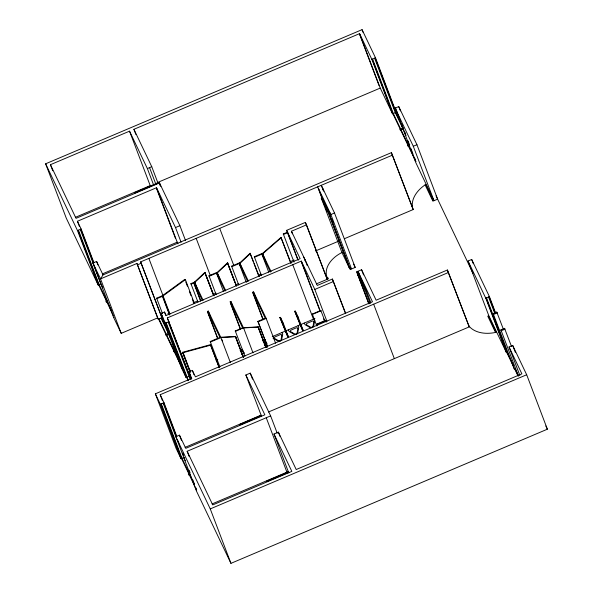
<?xml version="1.0" encoding="UTF-8"?>
<svg xmlns="http://www.w3.org/2000/svg" width="593" height="593" viewBox="0 0 593 593"><rect width="100%" height="100%" fill="white"/><g stroke="black" fill="none" stroke-linecap="round" stroke-linejoin="round"><path stroke-width="0.89" d="M235.517 336.609L221.019 337.209L220.922 337.617L235.517 336.609L243.323 357.149M258.155 327.017L243.656 327.618L235.495 331.42L235.265 330.938L242.589 327.833L230.18 301.793L230.907 301.489L243.553 328.011L258.155 327.017L265.96 347.557M344.533 238.66L413.254 209.522L391.402 152.638L103.019 274.907L100.536 278.888L121.217 333.34L157.634 317.9L158.272 319.242L161.926 317.692L141.156 263.055M197.973 302.111L190.902 283.654L194.474 282.142L204.815 272.454L213.999 295.759M198.121 290.896L194.867 282.342L205.222 272.647M236.637 286.167L227.453 262.855L217.112 272.543L220.107 279.592M217.505 272.743L227.853 263.047M259.274 276.568L250.09 253.263L239.75 262.944L243.716 272.565M240.143 263.151L250.491 253.456M291.081 263.329L280.963 237.415L262.469 253.493L265.783 261.402M262.862 253.693L281.327 237.645M169.346 314.661L162.252 295.796L184.794 279.377L185.394 279.637L194.497 303.601M162.252 295.796L162.704 296.159L185.394 279.637M294.032 262.106L283.291 233.961L287.501 232.174L298.242 260.32M216.126 294.61L208.973 275.775L217.023 272.357M238.764 285.011L231.611 266.175L239.661 262.766L248.445 281.193M261.483 275.597L254.33 256.762L262.38 253.344L271.105 271.646M225.051 291.044L216.527 273.158L209.203 276.256L208.973 275.775M247.689 281.445L239.157 263.559L231.841 266.665L231.611 266.183M202.117 300.006L193.978 282.935L191.146 284.136L190.902 283.654M270.408 272.024L261.884 254.145L254.56 257.251L254.33 256.762M345.697 313.452L332.391 279.036L317.299 285.441L291.445 231.233L306.537 224.843L327.217 279.288L305.373 222.405L286.634 230.343L297.79 259.727M190.983 379.476L167.322 317.907L301.303 261.105L314.816 289.428L333.555 281.475M80.27 229.417L100.951 283.862L98.179 285.04L66.312 218.246L45.631 163.801L362.056 29.65L375.495 57.817L396.176 112.27L392.522 113.812L380.246 88.083L359.566 33.638L133.914 129.304L135.886 134.492M52.74 170.74L50.442 164.691L129.533 131.164L147.368 168.553L153.609 184.972M359.566 33.638L371.841 59.367L375.495 57.817M147.368 168.553L151.749 166.692L157.99 183.111M75.378 217.334L150.214 185.609L129.533 131.164M157.152 182.666L380.246 88.083M158.842 182.414L134.507 192.732L134.685 193.11L159.02 182.8L158.842 182.414L160.006 185.387M185.483 240.395L179.901 225.696L159.502 182.948L76.037 218.335L50.442 164.691M79.403 226.444L77.431 221.263L156.522 187.729L175.521 227.556L181.102 242.248M45.631 163.801L77.498 230.595L81.145 229.046L93.946 262.751M395.108 108.134L398.755 106.584L416.946 144.714L437.627 199.159L433.98 200.708L415.789 162.578L395.108 108.134L413.291 146.263L433.98 200.708M403.188 127.836L399.882 129.237L400.275 130.067L403.611 128.659M175.521 227.556L179.901 225.696M121.217 333.34L113.626 317.433L92.945 262.988L96.6 261.439L103.019 274.907M102.367 273.907L177.203 242.181L177.996 243.834M409.726 144.61L407.636 145.493L408.036 146.323L408.777 146.011L414.981 159.013M158.272 319.242L136.953 263.448L100.536 278.888L92.945 262.988M161.926 317.692L140.6 261.906L392.566 155.077M413.291 146.263L416.946 144.714M137.591 264.797L141.245 263.248L140.6 261.906M350.174 267.599L349.321 267.962L341.953 252.522L321.273 198.069L322.125 197.714L329.841 213.888L329.234 214.147L349.914 268.592L350.344 269.481L355.192 267.428L334.511 212.983L321.302 185.29L323.274 190.479M106.777 300.614L105.799 301.022L106.369 302.215L107.348 301.8M321.273 198.069L328.641 213.517L330.101 212.894M287.738 232.664L283.528 234.45L283.291 233.961M329.234 214.147L329.656 215.037L334.511 212.983M156.641 298.175L162.193 295.825L162.423 296.315L156.871 298.664L156.641 298.175L162.489 313.586M425.114 184.875L425.767 184.601L433.52 200.857L432.868 201.131L425.114 184.875A29.909 20.318 -20.8 0 0 412.669 208.306L413.254 209.522M113.626 317.433L114.138 317.218M167.322 317.907L189.782 376.081L186.128 377.63L181.54 368.008L160.859 313.556L164.506 312.014L166.159 315.469L300.14 258.667L286.634 230.343M167.901 313.541L169.561 312.845M193.214 302.815L197.432 301.022M213.487 294.217L216.022 293.142M235.347 284.951L238.712 283.521M258.281 275.226L260.838 274.144M290.652 261.506L294.054 260.06M315.35 251.032L338.351 241.277M160.859 313.556L165.447 323.185L169.101 321.636M342.806 252.158L341.953 252.522A26.47 17.983 -20.8 0 0 327.403 278.139L327.047 277.405L326.439 277.665M217.965 338.818L207.543 311.392L208.276 311.08L220.907 337.587L230.351 362.442M252.818 292.201L253.545 291.889L266.19 318.419L258.133 321.829L257.903 321.347L265.227 318.241L252.818 292.201L263.218 319.59M168.938 333.266L165.632 334.667L166.025 335.497L169.361 334.081M327.403 278.139L328.011 277.88L328.433 278.769L316.321 283.906M368.987 303.809L356.741 271.802L361.597 269.748L376.132 300.214L447.396 270L469.241 326.884L268.473 412.002M175.476 350.033L173.386 350.923L173.779 351.753L174.52 351.434L180.724 364.443M368.764 303.779L357.275 273.536L358.735 272.913L363.983 286.738M219.899 366.837L210.233 341.524L219.944 337.41L207.543 311.392M220.907 337.587L210.463 342.013L210.233 341.524M279.94 317.574L280.459 317.351L283.172 323.037L288.339 336.654L287.827 336.868L279.94 317.574L287.827 336.868M294.765 311.288L295.277 311.073L297.99 316.758L303.164 330.368L302.645 330.583L294.765 311.288L302.645 330.583M282.653 323.259L283.172 323.037M297.478 316.973L297.99 316.758M357.275 273.536L364.643 288.976L365.496 288.613L370.744 302.445M181.54 368.008L181.955 367.83M312.303 314.053L320.82 310.443L320.983 310.784L312.467 314.394L312.303 314.053L316.825 325.957M191.339 378.868L188.707 371.952L192.362 370.403L195.431 376.829L372.493 301.755L357.957 271.29L362.938 284.373M188.003 372.352L189.649 371.655M216.082 360.448L217.75 359.743M240.802 349.966L242.433 349.277M262.729 340.671L265.582 339.463M272.269 336.631L314.95 318.53M240.106 350.567L242.656 349.492M262.743 340.975L265.293 339.9M240.854 352.049L243.382 350.982M263.492 342.457L266.02 341.39M244.175 352.687L241.692 353.673M266.813 343.095L264.204 344.022M244.368 353.102L241.647 354.236M264.456 344.592L267.006 343.51M317.033 323.963L325.55 320.353L325.713 320.702L317.196 324.312L317.033 323.963L317.678 325.668M513.405 365.34L507.208 352.353L506.466 352.665L488.721 315.469L468.04 261.016L471.694 259.467L489.44 296.67L495.674 313.089M184.334 457.351L181.043 458.745L176.047 448.264L155.359 393.819L191.776 378.378L188.707 371.952M280.608 340.908L279.866 341.22A1.586 1.082 -20.8 0 1 278.362 341.271L273.543 338.492M311.851 327.662L312.585 327.351A1.586 1.082 -20.8 0 0 313.623 326.32L314.616 321.08A2.646 1.801 -20.8 0 0 314.557 320.131L313.986 318.938M162.475 400.757L160.177 394.708L448.56 272.439M155.359 393.819L160.362 404.3L164.016 402.751L176.818 436.455M261.609 416.479L245.858 374.991L250.239 373.138L270.63 415.886L277.198 433.172M468.04 261.016L485.786 298.22L489.44 296.67M245.858 374.991L264.856 414.818L185.765 448.345L179.464 435.143L175.817 436.693L210.263 508.905L230.944 563.35L547.369 429.199L526.688 374.754L512.7 345.437L509.053 346.987L519.883 375.502M493.146 313.645L496.793 312.096L497.193 312.926L493.539 314.475L493.146 313.645L514.227 368.92L514.969 368.609L518.452 375.91M185.112 447.352L260.816 415.248M261.402 415.278L239.587 424.529L239.78 424.936L261.595 415.693M189.13 456.462L187.158 451.273L270.63 415.886M500.9 329.901L504.554 328.352L504.947 329.182L501.3 330.731L500.9 329.901L518.297 375.703M495.511 332.436L496.163 332.162L488.41 315.906L487.757 316.18L495.511 332.436A29.909 20.318 -20.8 0 1 468.663 325.668M288.776 472.888L274.003 434.002L278.384 432.141L296.218 469.53L521.87 373.857L509.053 346.987M189.286 473.548L188.307 473.963L188.87 475.149L189.849 474.741M514.153 367.949L514.227 368.92M212.094 503.917L288.391 471.568M288.598 471.843L266.776 481.086L266.961 481.472L288.776 472.221M210.263 508.905L526.688 374.754M190.183 372.5L182.614 352.272L210.441 344.674L219.158 367.423M182.703 352.805L210.7 345.163M195.445 284.707L194.474 282.135L194.867 282.342M265.064 345.03L266.405 346.067A8.598 5.841 -20.8 0 1 267.05 346.66M265.034 345.193L266.287 346.156A8.435 5.73 -20.8 0 1 267.176 347.068M412.669 208.306L391.402 152.638M393.404 106.466L396.176 112.27M436.048 195.846L472.932 273.173M545.819 425.944L547.369 429.199M402.417 126.213L395.835 112.411L375.147 57.966M402.647 128.066L395.294 112.64L374.613 58.196M403.047 128.896L405.367 133.766M400.623 128.926L393.263 113.5L372.582 59.055M401.016 129.756L408.377 145.181M408.451 146.152L415.819 161.593M400.208 129.104L392.848 113.678L372.167 59.233M400.631 129.919L407.991 145.344M513.768 367.141L506.793 352.524L486.112 298.079M514.583 368.772L518.067 376.073M469.241 326.884L447.396 270M330.879 214.518L317.67 186.832L322.592 199.797M365.496 288.613L357.779 272.439L357.164 272.698L356.741 271.802M353.643 264.167L355.192 267.428M351.501 268.851L330.82 214.399M305.373 222.405L306.537 224.843M323.578 318.886L324.371 320.546M304.246 323.066L304.817 324.26A2.646 1.801 -20.8 0 0 305.521 324.934L310.347 327.707A1.586 1.082 -20.8 0 0 311.584 327.759M300.836 325.498L303.164 330.368M298.042 325.698L298.605 326.891A2.646 1.801 -20.8 0 1 298.672 327.84L297.679 333.081A1.586 1.082 -20.8 0 1 296.641 334.111M288.302 329.827L288.873 331.02A2.646 1.801 -20.8 0 0 289.577 331.695L294.402 334.467A1.586 1.082 -20.8 0 0 295.9 334.422M286.019 331.776L288.339 336.654M282.001 332.503L282.572 333.696A2.646 1.801 -20.8 0 1 282.631 334.637L281.638 339.878A1.586 1.082 -20.8 0 1 280.971 340.716M217.023 272.372L225.748 290.666M133.914 129.304L151.749 166.692M274.003 434.002L291.838 471.383L212.754 504.917L187.158 451.273M194.474 282.142L203.162 300.362M188.359 373.101L189.782 376.081M161.578 317.841L168.167 331.635M161.044 318.07L168.397 333.488M168.797 334.326L170.347 337.573M190.056 378.897L168.212 322.014M159.013 318.93L166.374 334.348M166.766 335.186L174.127 350.604M188.418 380.565L166.188 322.874M158.598 319.101L165.958 334.526M166.381 335.349L173.742 350.767M174.201 351.575L181.176 366.207M188.003 380.743L165.773 323.044M77.431 221.263L81.145 229.046M160.177 394.708L164.016 402.751M101.336 284.662L102.856 287.857M183.823 457.566L185.35 460.776M111.929 311.407L99.157 284.625L78.469 230.18M194.044 483.532L182.021 458.33L161.34 403.885M106.317 300.807L98.69 284.825L78.009 230.373M106.873 302L113.374 315.617M188.811 473.748L181.554 458.53L160.873 404.085M189.352 474.949L196.594 490.129M230.944 563.35L196.498 491.137L163.142 403.121M512.7 345.437L515.339 352.368M504.554 328.352L511.514 346.468M496.793 312.096L503.427 329.345M489.099 296.819L495.333 313.237M488.558 297.041L494.792 313.467M486.527 297.901L507.208 352.353M471.694 259.467L473.333 263.789M485.786 298.22L506.466 352.665M398.755 106.584L400.401 110.906M395.524 107.956L397.162 112.277M397.821 114.004L400.119 120.06M401.431 123.514L403.07 127.836M404.389 131.29L406.027 135.612M407.999 140.8L409.311 144.255M410.949 148.576L412.921 153.765M414.559 158.086L415.878 161.541M362.056 29.65L362.998 32.259M371.841 59.367L392.522 113.812M359.714 34.653L379.083 85.644M361.597 269.748L363.561 274.93M373.657 304.194L394.338 358.639M364.643 288.976L370.225 303.668M358.128 273.173L359.44 276.627M322.466 187.729L323.778 191.191M332.139 219.936L333.125 222.531M329.493 213.154L330.153 214.881M332.117 220.07L333.103 222.664M329.656 215.037L350.344 269.481M328.641 213.517L349.321 267.962M322.125 197.714L323.763 202.035M318.523 188.626L323.118 200.723M326.202 209.299L327.188 211.894M332.391 279.036L345.193 312.741M304.958 259.556L307.256 265.605M303.794 257.117L305.432 261.439M314.816 289.428L326.965 321.406M325.55 320.353L326.194 322.058M291.445 231.233L292.431 233.827M320.82 310.443L324.86 320.991M301.303 261.105L320.346 311.229M301.452 262.121L320.168 311.384M292.764 264.723L313.445 319.175M280.963 237.415L290.718 263.099M295.277 311.073L298.19 318.73M299.48 322.132L300.451 324.682M262.61 253.567L263.581 256.132M262.38 253.344L263.685 256.769M261.884 254.145L268.711 272.12M280.459 317.351L282.394 322.459M283.046 324.163L284.981 329.263M250.09 253.263L253.344 261.824M253.989 263.537L258.548 275.523M266.109 318.248L275.604 343.251M253.545 291.889L254.953 295.536M255.168 296.166L256.146 298.739M252.863 293.001L263.033 319.723M239.157 263.559L246.317 282.394M258.133 321.829L267.569 346.653M257.903 321.347L267.658 347.024M258.222 326.75L266.027 347.298M258.103 327.166L265.582 346.853M219.706 228.364L233.827 265.523M227.608 262.921L236.058 285.174M227.453 262.855L234.932 282.55M243.59 327.922L252.989 352.85M230.907 301.489L232.538 305.766M230.18 301.793L240.588 329.189M230.885 304.313L240.313 329.137M278.384 432.141L280.029 436.463M216.527 273.158L223.353 291.133M235.265 330.938L244.931 356.245M250.239 373.138L252.536 379.186M235.584 336.342L243.389 356.89M235.465 336.757L243.271 357.297M266.25 417.746L286.93 472.191M196.179 238.342L210.3 275.5M204.97 272.513L213.747 295.625M204.815 272.454L213.599 295.566M221.997 339.774L222.649 341.486M159.502 182.948L160.814 186.402M208.276 311.08L210.552 317.07M208.01 313.23L217.438 338.054M193.978 282.935L200.805 300.91M193.748 283.031L200.582 301.007M149.562 167.619L155.796 184.045M156.522 187.729L177.203 242.181M156.767 189.13L175.476 238.386M210.441 344.674L219.217 367.786M185.772 281.942L187.395 286.226M189.345 291.363L190.976 295.64M192.273 299.065L193.896 303.349M192.362 370.403L194.007 374.724M148.873 258.392L162.993 295.559M163.068 295.9L169.894 313.875M168.79 311.799L169.442 313.512M162.704 296.159L169.857 314.994M189.241 368.416L190.212 370.981M183.148 352.687L190.301 371.522M182.614 352.272L190.094 371.959M189.13 371.774L190.768 376.095M164.506 312.014L165.818 315.469M165.447 323.185L186.128 377.63M161.274 313.386L162.912 317.707M164.884 322.889L166.848 328.077M167.834 330.672L168.82 333.259M169.479 334.993L170.465 337.58M172.43 342.769L175.387 350.545M176.047 352.272L178.345 358.328M178.997 360.055L181.295 366.103M136.953 263.448L157.634 317.9M179.464 435.143L181.436 440.325M163.653 402.906L176.455 436.611M182.688 453.03L183.674 455.624M177.937 440.807L178.923 443.401M189.1 470.19L190.086 472.784M192.71 479.7L194.356 484.021M195.668 487.476L196.654 490.07M160.362 404.3L181.043 458.745M96.6 261.439L97.912 264.893M80.796 229.194L93.598 262.899M77.498 230.595L98.179 285.04M273.24 338.314A2.646 1.801 -20.8 0 1 273.054 338.143M266.042 347.209A6.753 4.588 -20.8 0 0 265.686 346.89A4.959 3.373 -20.8 0 0 265.368 346.735M266.316 347.224A6.953 4.722 -20.8 0 0 265.834 346.772A5.159 3.506 -20.8 0 0 265.405 346.564M242.722 356.104A8.598 5.841 -20.8 0 1 243.36 356.697M242.93 356.475A8.435 5.73 -20.8 0 1 243.226 356.778M281.868 335.393L281.008 339.915A0.927 0.63 -20.8 0 1 280.407 340.501L279.674 340.819A0.927 0.63 -20.8 0 1 278.806 340.849L274.648 338.455A1.319 0.897 -20.8 0 1 275.189 336.824L280.215 334.689A1.319 0.897 -20.8 0 1 281.868 335.393M297.908 328.596L297.049 333.118A0.927 0.63 -20.8 0 1 296.448 333.703L295.707 334.015A0.927 0.63 -20.8 0 1 294.847 334.052L290.689 331.657A1.319 0.897 -20.8 0 1 291.23 330.027L296.255 327.892A1.319 0.897 -20.8 0 1 297.908 328.596M313.853 321.836L312.993 326.358A0.927 0.63 -20.8 0 1 312.392 326.943L311.659 327.254A0.927 0.63 -20.8 0 1 310.791 327.292L306.633 324.897A1.319 0.897 -20.8 0 1 307.174 323.267L312.2 321.132A1.319 0.897 -20.8 0 1 313.853 321.836"/></g></svg>
